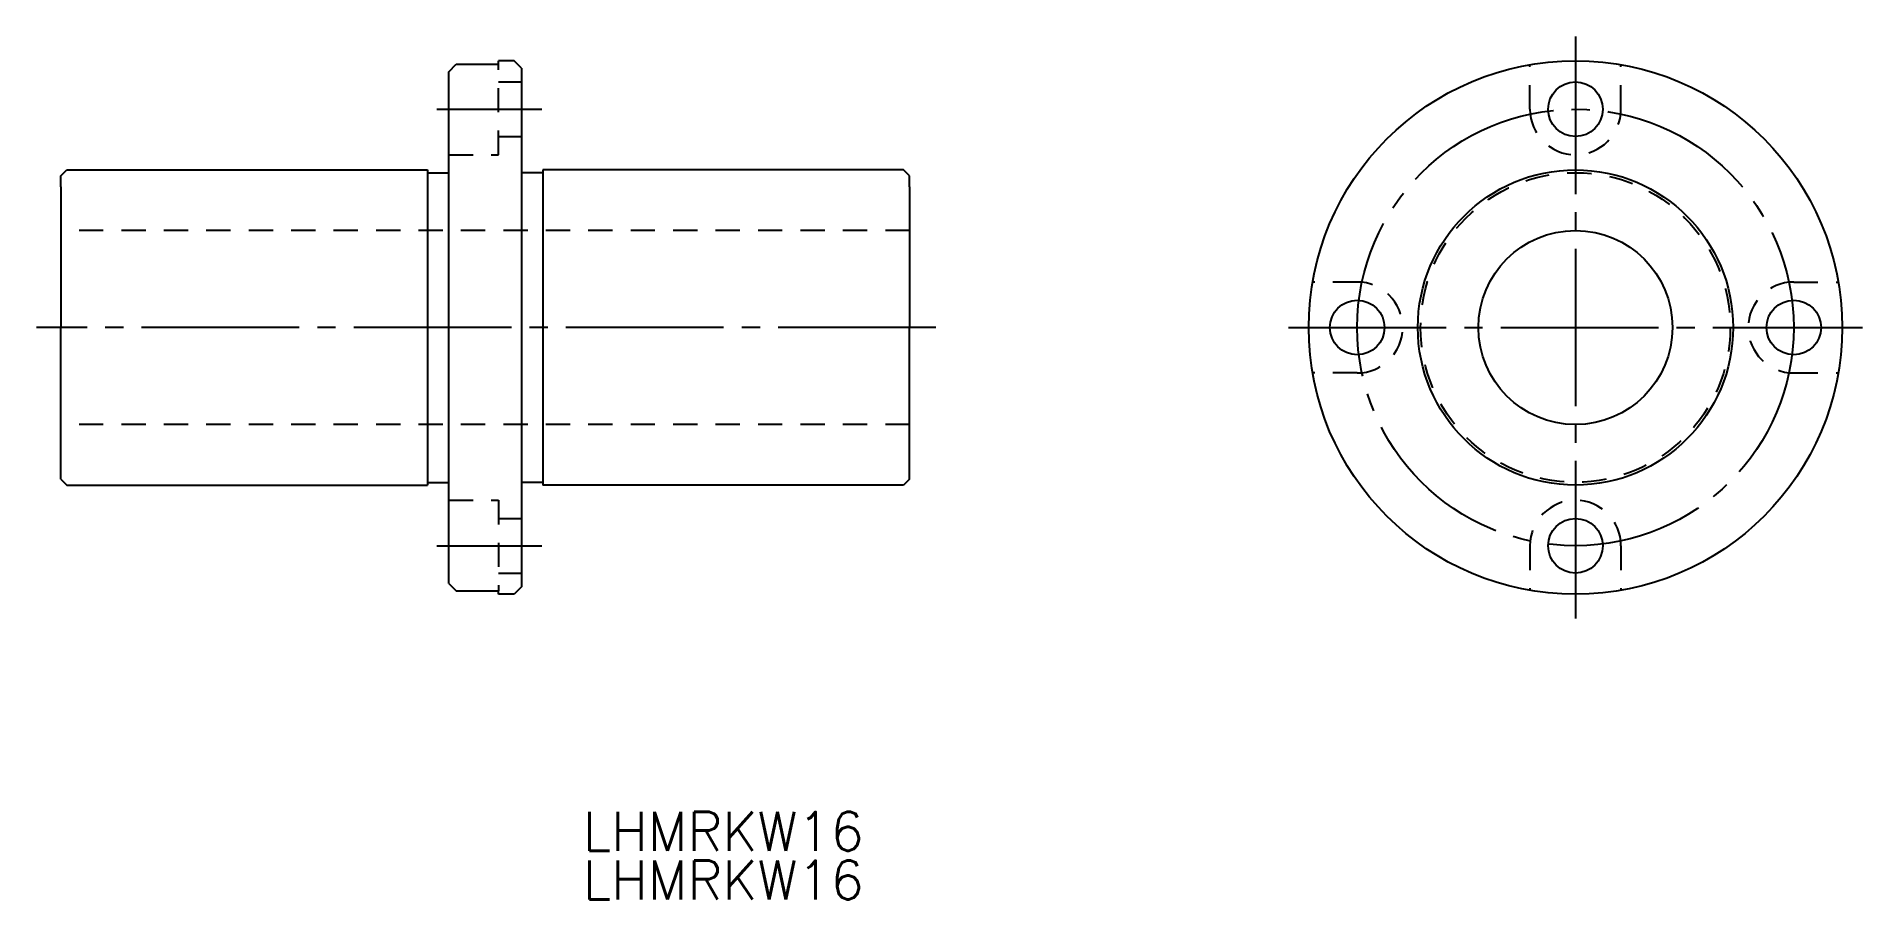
# Model space of a CAD drawing. Extents: x 435 to 586, y 232 to 303.
import ezdxf

# ---------------------------------------------------------------- set-up
doc = ezdxf.new("R2010")
doc.units = 0
doc.linetypes.add('CENTER', pattern=[17.5, 13, -1.5, 1.5, -1.5])
doc.linetypes.add('DASHED', pattern=[3.5, 2, -1.5])
doc.layers.get('0').update_dxf_attribs({"linetype": 'CONTINUOUS'})
doc.layers.add('CENTER', color=1, linetype='CENTER')
doc.styles.get("Standard").update_dxf_attribs({"font": 'txt.shx', "bigfont": '@extfont2.shx'})

msp = doc.modelspace()

# ---------------------------------------------------------------- linework, layer by layer
at = {"color": 7, "linetype": 'CONTINUOUS'}
for p, q in [((469.06, 300.57), (469.66, 301.18)), ((469.66, 301.18), (473.16, 301.18)), ((474.46, 301.47), (473.16, 301.47)), ((473.16, 301.18), (473.16, 301.47)), ((475.06, 300.87), (474.46, 301.47)), ((469.06, 258.37), (469.06, 300.57)), ((475.06, 300.87), (475.06, 258.07)), ((437.06, 291.97), (437.56, 292.47)), ((437.56, 292.47), (467.31, 292.47)), ((467.31, 292.47), (467.31, 292.24)), ((467.31, 292.24), (467.31, 266.47)), ((467.31, 292.24), (469.06, 292.24)), ((476.81, 292.24), (475.06, 292.24)), ((506.56, 292.47), (476.81, 292.47)), ((476.81, 292.47), (476.81, 292.24)), ((476.81, 292.24), (476.81, 266.47)), ((507.06, 291.97), (506.56, 292.47)), ((437.06, 291.07), (437.06, 291.97)), ((437.06, 291.07), (437.06, 279.47)), ((507.06, 291.07), (507.06, 291.97)), ((507.06, 291.07), (507.06, 279.47)), ((437.06, 266.97), (437.06, 279.47)), ((507.06, 266.97), (507.06, 279.47)), ((437.06, 266.97), (437.56, 266.47)), ((467.31, 266.69), (469.06, 266.69)), ((476.81, 266.69), (475.06, 266.69)), ((507.06, 266.97), (506.56, 266.47)), ((437.56, 266.47), (467.31, 266.47)), ((506.56, 266.47), (476.81, 266.47)), ((469.06, 258.37), (469.66, 257.76)), ((469.66, 257.76), (473.16, 257.76)), ((473.16, 257.47), (473.16, 257.76)), ((475.06, 258.07), (474.46, 257.47)), ((474.46, 257.47), (473.16, 257.47))]:
    msp.add_line(p, q, dxfattribs=at)
at = {"color": 3, "linetype": 'DASHED'}
for p, q in [((473.16, 293.72), (473.16, 301.18)), ((473.16, 299.72), (475.06, 299.72)), ((558.22, 297.47), (558.22, 301.15)), ((565.72, 297.47), (565.72, 301.15)), ((473.16, 295.22), (475.06, 295.22)), ((473.16, 295.22), (475.06, 295.22)), ((469.06, 293.72), (473.16, 293.72)), ((507.06, 287.47), (437.06, 287.47)), ((543.97, 283.22), (540.29, 283.22)), ((579.97, 283.22), (583.65, 283.22)), ((543.97, 275.72), (540.29, 275.72)), ((579.97, 275.72), (583.65, 275.72)), ((507.06, 271.47), (437.06, 271.47)), ((469.06, 265.22), (473.16, 265.22)), ((473.16, 265.22), (473.16, 257.76)), ((473.16, 263.72), (475.06, 263.72)), ((558.22, 261.47), (558.22, 257.79)), ((565.72, 261.47), (565.72, 257.79)), ((473.16, 259.22), (475.06, 259.22))]:
    msp.add_line(p, q, dxfattribs=at)
at = {"color": 13, "linetype": 'CONTINUOUS'}
msp.add_line((469.06, 275.53), (469.06, 275.56), dxfattribs=at)
at = {"color": 7, "linetype": 'CONTINUOUS'}
for centre, radius in [((561.97, 279.47), 22), ((561.97, 297.47), 2.25), ((561.97, 279.47), 13), ((561.97, 279.47), 8), ((543.97, 279.47), 2.25), ((579.97, 279.47), 2.25), ((561.97, 261.47), 2.25)]:
    msp.add_circle(centre, radius, dxfattribs=at)
at = {"color": 3, "linetype": 'DASHED'}
msp.add_circle((561.97, 279.47), 12.77, dxfattribs=at)
for centre, start, end in [((561.97, 297.47), 180, 0), ((543.97, 279.47), 270, 90), ((579.97, 279.47), 90, 270), ((561.97, 261.47), 0, 180)]:
    msp.add_arc(centre, 3.75, start, end, dxfattribs=at)
at = {"layer": 'CENTER', "color": 1, "linetype": 'CENTER'}
for p, q in [((561.97, 303.47), (561.97, 255.47)), ((468.06, 297.47), (476.72, 297.47)), ((509.22, 279.47), (435.06, 279.47)), ((538.31, 279.47), (585.64, 279.47)), ((468.06, 261.47), (476.72, 261.47))]:
    msp.add_line(p, q, dxfattribs=at)
msp.add_circle((561.97, 279.47), 18, dxfattribs=at)

# ---------------------------------------------------------------- texts
at = {"color": 7, "linetype": 'CONTINUOUS'}
for p in [(480.11, 236.32), (480.11, 232.3)]:
    msp.add_text('LHMRKW16', height=3.2, dxfattribs=at).set_placement(p)

doc.saveas('drawing.dxf')
